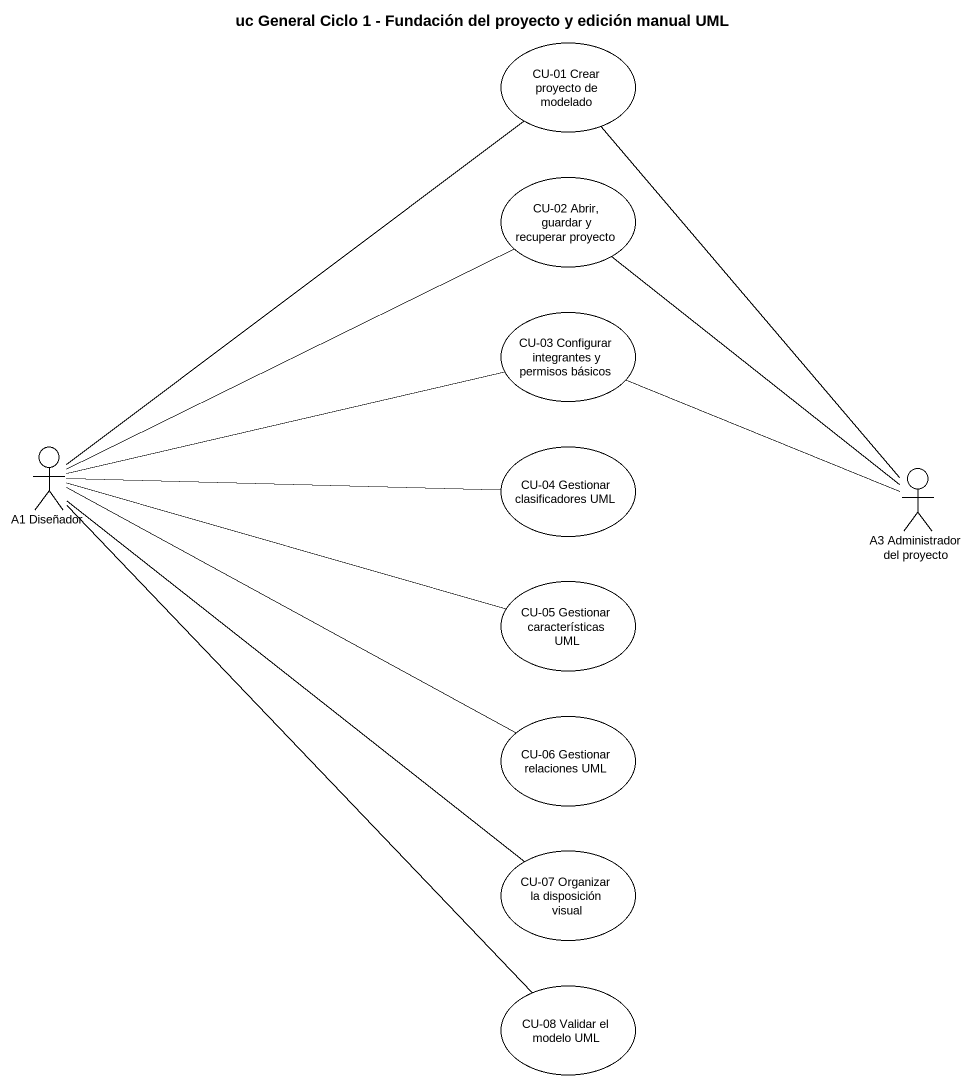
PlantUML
@startuml
title uc General Ciclo 1 - Fundación del proyecto y edición manual UML
usecase "CU-01 Crear proyecto de modelado" as CU_01_Crear_proyecto_de
usecase "CU-02 Abrir, guardar y recuperar proyecto" as CU_02_Abrir_guardar_y
usecase "CU-03 Configurar integrantes y permisos básicos" as CU_03_Configurar
actor "A1 Diseñador" as A1_Diseñador
usecase "CU-04 Gestionar clasificadores UML" as CU_04_Gestionar
actor "A3 Administrador del proyecto" as A3_Administrador_del
usecase "CU-05 Gestionar características UML" as CU_05_Gestionar
usecase "CU-06 Gestionar relaciones UML" as CU_06_Gestionar_relaciones
usecase "CU-07 Organizar la disposición visual" as CU_07_Organizar_la
usecase "CU-08 Validar el modelo UML" as CU_08_Validar_el_modelo_UML
A1_Diseñador -up- CU_01_Crear_proyecto_de
A1_Diseñador -right- CU_02_Abrir_guardar_y
A1_Diseñador -right- CU_03_Configurar
A1_Diseñador -right- CU_04_Gestionar
A1_Diseñador -right- CU_05_Gestionar
A1_Diseñador -right- CU_06_Gestionar_relaciones
A1_Diseñador -- CU_07_Organizar_la
A1_Diseñador -- CU_08_Validar_el_modelo_UML
A3_Administrador_del -up- CU_01_Crear_proyecto_de
A3_Administrador_del -up- CU_02_Abrir_guardar_y
A3_Administrador_del -left- CU_03_Configurar
@enduml
